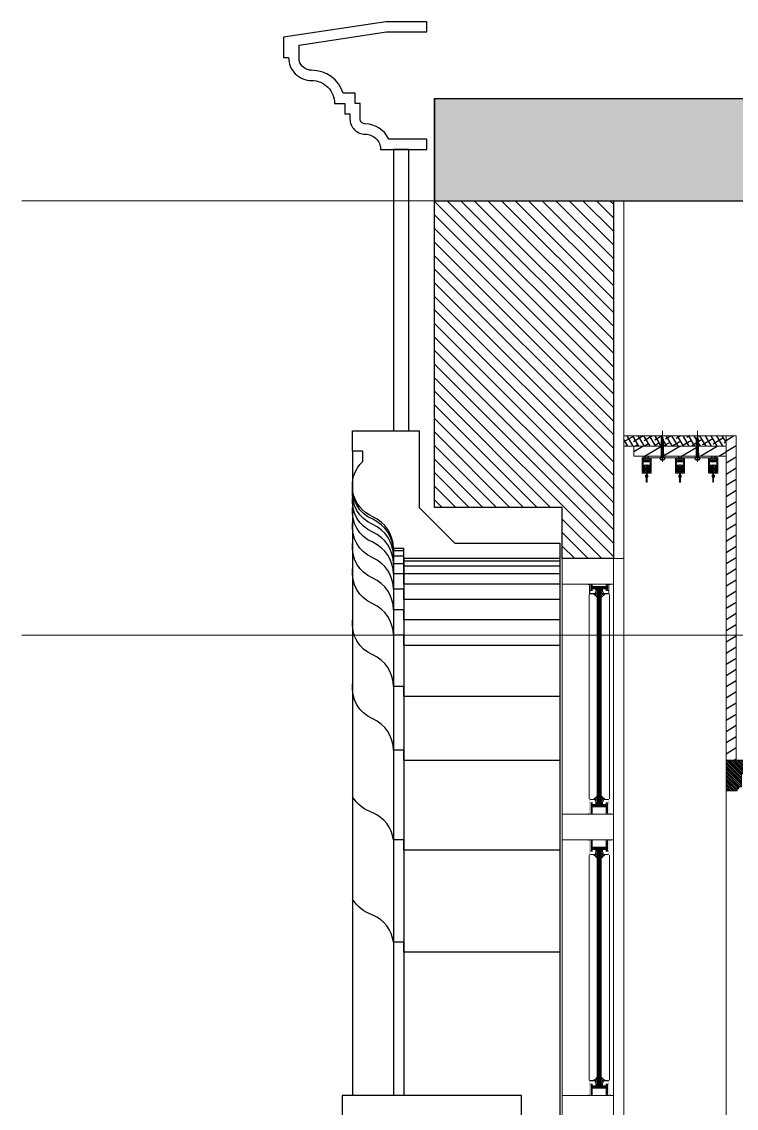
# Model space of a CAD drawing. Header units: millimetres. Extents: x -10942 to 92711, y -16583 to 30009.
# Drawn here: x 21159 to 22555, y 21237 to 23362 of the extents above; entities that cross this region are included whole.
import ezdxf

# ---------------------------------------------------------------- set-up
doc = ezdxf.new("R2010")
doc.units = ezdxf.units.MM
doc.header["$LTSCALE"] = 1000
doc.header["$MEASUREMENT"] = 0
doc.linetypes.add('DASHED', pattern=[0.75, 0.5, -0.25])
doc.linetypes.add('HIDDEN', pattern=[0.375, 0.25, -0.125])
for name, color, linetype in [('8', 8, 'Continuous'), ('A-Hidden', 8, 'HIDDEN'), ('Calliper Gypsum  Elevation', 31, 'Continuous'), ('Layer1', 1, 'Continuous'), ('Layer3', 3, 'Continuous'), ('Layer7', 8, 'Continuous'), ('WOOD 01', 34, 'Continuous')]:
    doc.layers.add(name, color=color, linetype=linetype)
for name, color, linetype, lineweight in [('A-FLOR-SLAB', 7, 'Continuous', 40), ('A-GLAZ', 134, 'Continuous', 18), ('A-RNDR-ALUM', 1, 'Continuous', 9), ('A-RNDR-PLST', 1, 'Continuous', 9), ('A-RNDR-PT36', 253, 'Continuous', 20), ('GRC', 41, 'Continuous', 0), ('WOOD HATCH', 32, 'Continuous', 5)]:
    doc.layers.add(name, color=color, linetype=linetype, lineweight=lineweight)

# ---------------------------------------------------------------- blocks, each defined once
blk = doc.blocks.new('GLAZ-5')
at = {"layer": 'A-GLAZ'}
for p, q in [((-26.3, 3388.5, 0), (-26.3, 2968.5, 0)), ((-24.9, 3388.5, 0), (-24.9, 2968.5, 0)), ((-23.6, 3388.5, 0), (-23.6, 2968.5, 0)), ((-22.3, 3388.5, 0), (-22.3, 2968.5, 0)), ((-20.9, 3388.5, 0), (-20.9, 2968.5, 0)), ((-19.6, 3388.5, 0), (-19.6, 2968.5, 0)), ((-18.3, 3388.5, 0), (-18.3, 2968.5, 0)), ((-26.3, 2421.5, 0), (-26.3, 2878.5, 0)), ((-24.9, 2421.5, 0), (-24.9, 2878.5, 0)), ((-23.6, 2421.5, 0), (-23.6, 2878.5, 0)), ((-22.3, 2421.5, 0), (-22.3, 2878.5, 0)), ((-20.9, 2421.5, 0), (-20.9, 2878.5, 0)), ((-19.6, 2421.5, 0), (-19.6, 2878.5, 0)), ((-18.3, 2421.5, 0), (-18.3, 2878.5, 0))]:
    blk.add_line(p, q, dxfattribs=at)
at = {"layer": 'A-RNDR-ALUM'}
for p, q in [((-50, 2950, 0), (-50, 3400, 0)), ((50, 2950, 0), (50, 3400, 0)), ((-38.2, 3397.4, 0), (-37.5, 3397.4, 0)), ((-38.2, 3389.4, 0), (-38.2, 3397.4, 0)), ((-38.2, 3397.4, 0), (-37.5, 3397.4, 0)), ((-38.2, 3389.4, 0), (-38.2, 3397.4, 0)), ((-38.2, 3389.4, 0), (-37.5, 3389.4, 0)), ((-38.2, 3389.4, 0), (-37.5, 3389.4, 0)), ((-37.5, 3389.4, 0), (-37.5, 3397.4, 0)), ((-37.5, 3389.4, 0), (-37.5, 3397.4, 0)), ((-37.5, 3395.7, 0), (-7.1, 3395.7, 0)), ((-37.5, 3395.7, 0), (-7.1, 3395.7, 0)), ((-37.5, 3394.5, 0), (-7.1, 3394.5, 0)), ((-37.5, 3394.5, 0), (-7.1, 3394.5, 0)), ((-37.5, 3393.4, 0), (-7.1, 3393.4, 0)), ((-37.5, 3393.4, 0), (-7.1, 3393.4, 0)), ((-37.5, 3392.2, 0), (-7.1, 3392.2, 0)), ((-37.5, 3392.2, 0), (-7.1, 3392.2, 0)), ((-37.5, 3391, 0), (-7.1, 3391, 0)), ((-37.5, 3391, 0), (-7.1, 3391, 0)), ((-36, 3397.4, 0), (-35.3, 3397.4, 0)), ((-36, 3397.4, 0), (-35.3, 3397.4, 0)), ((-36, 3389.4, 0), (-35.3, 3389.4, 0)), ((-36, 3389.4, 0), (-35.3, 3389.4, 0)), ((-6.4, 3397.4, 0), (-7.1, 3397.4, 0)), ((-7.1, 3389.4, 0), (-7.1, 3397.4, 0)), ((-6.4, 3397.4, 0), (-7.1, 3397.4, 0)), ((-7.1, 3389.4, 0), (-7.1, 3397.4, 0)), ((-6.4, 3389.4, 0), (-7.1, 3389.4, 0)), ((-6.4, 3389.4, 0), (-7.1, 3389.4, 0)), ((-6.4, 3389.4, 0), (-6.4, 3397.4, 0)), ((-6.4, 3389.4, 0), (-6.4, 3397.4, 0)), ((-38.2, 2970.6, 0), (-37.5, 2970.6, 0)), ((-38.2, 2970.6, 0), (-38.2, 2952.6, 0)), ((-38.2, 2970.6, 0), (-37.5, 2970.6, 0)), ((-38.2, 2970.6, 0), (-38.2, 2952.6, 0)), ((-37.5, 2970.6, 0), (-37.5, 2952.6, 0)), ((-37.5, 2970.6, 0), (-37.5, 2952.6, 0)), ((-37.5, 2968.9, 0), (-7.1, 2968.9, 0)), ((-37.5, 2968.9, 0), (-7.1, 2968.9, 0)), ((-37.5, 2967.8, 0), (-7.1, 2967.8, 0)), ((-37.5, 2967.8, 0), (-7.1, 2967.8, 0)), ((-37.5, 2966.6, 0), (-7.1, 2966.6, 0)), ((-37.5, 2966.6, 0), (-7.1, 2966.6, 0)), ((-37.5, 2965.4, 0), (-7.1, 2965.4, 0)), ((-37.5, 2965.4, 0), (-7.1, 2965.4, 0)), ((-37.5, 2964.3, 0), (-7.1, 2964.3, 0)), ((-37.5, 2964.3, 0), (-7.1, 2964.3, 0)), ((-36, 2970.6, 0), (-35.3, 2970.6, 0)), ((-36, 2970.6, 0), (-35.3, 2970.6, 0)), ((-6.4, 2970.6, 0), (-7.1, 2970.6, 0)), ((-7.1, 2970.6, 0), (-7.1, 2952.6, 0)), ((-6.4, 2970.6, 0), (-7.1, 2970.6, 0)), ((-7.1, 2970.6, 0), (-7.1, 2952.6, 0)), ((-6.4, 2970.6, 0), (-6.4, 2952.6, 0)), ((-6.4, 2970.6, 0), (-6.4, 2952.6, 0)), ((-38.2, 2952.6, 0), (-37.5, 2952.6, 0)), ((-38.2, 2952.6, 0), (-37.5, 2952.6, 0)), ((-36, 2952.6, 0), (-35.3, 2952.6, 0)), ((-36, 2952.6, 0), (-35.3, 2952.6, 0)), ((-6.4, 2952.6, 0), (-7.1, 2952.6, 0)), ((-6.4, 2952.6, 0), (-7.1, 2952.6, 0)), ((-50, 2900, 0), (-50, 2400, 0)), ((-38.2, 2897.6, 0), (-37.5, 2897.6, 0)), ((-38.2, 2879.4, 0), (-38.2, 2897.6, 0)), ((-38.2, 2897.6, 0), (-37.5, 2897.6, 0)), ((-38.2, 2879.4, 0), (-38.2, 2897.6, 0)), ((-37.5, 2879.4, 0), (-37.5, 2897.6, 0)), ((-37.5, 2879.4, 0), (-37.5, 2897.6, 0)), ((-36, 2897.6, 0), (-35.3, 2897.6, 0)), ((-36, 2897.6, 0), (-35.3, 2897.6, 0)), ((-6.4, 2897.6, 0), (-7.1, 2897.6, 0)), ((-7.1, 2879.4, 0), (-7.1, 2897.6, 0)), ((-6.4, 2897.6, 0), (-7.1, 2897.6, 0)), ((-7.1, 2879.4, 0), (-7.1, 2897.6, 0)), ((-6.4, 2879.4, 0), (-6.4, 2897.6, 0)), ((-6.4, 2879.4, 0), (-6.4, 2897.6, 0)), ((50, 2900, 0), (50, 2400, 0)), ((-38.2, 2879.4, 0), (-37.5, 2879.4, 0)), ((-38.2, 2879.4, 0), (-37.5, 2879.4, 0)), ((-37.5, 2885.7, 0), (-7.1, 2885.7, 0)), ((-37.5, 2885.7, 0), (-7.1, 2885.7, 0)), ((-37.5, 2884.6, 0), (-7.1, 2884.6, 0)), ((-37.5, 2884.6, 0), (-7.1, 2884.6, 0)), ((-37.5, 2883.4, 0), (-7.1, 2883.4, 0)), ((-37.5, 2883.4, 0), (-7.1, 2883.4, 0)), ((-37.5, 2882.2, 0), (-7.1, 2882.2, 0)), ((-37.5, 2882.2, 0), (-7.1, 2882.2, 0)), ((-37.5, 2881.1, 0), (-7.1, 2881.1, 0)), ((-37.5, 2881.1, 0), (-7.1, 2881.1, 0)), ((-36, 2879.4, 0), (-35.3, 2879.4, 0)), ((-36, 2879.4, 0), (-35.3, 2879.4, 0)), ((-6.4, 2879.4, 0), (-7.1, 2879.4, 0)), ((-6.4, 2879.4, 0), (-7.1, 2879.4, 0)), ((-38.2, 2420.6, 0), (-37.5, 2420.6, 0)), ((-38.2, 2420.6, 0), (-38.2, 2402.6, 0)), ((-38.2, 2420.6, 0), (-37.5, 2420.6, 0)), ((-38.2, 2420.6, 0), (-38.2, 2402.6, 0)), ((-38.2, 2402.6, 0), (-37.5, 2402.6, 0)), ((-38.2, 2402.6, 0), (-37.5, 2402.6, 0)), ((-37.5, 2420.6, 0), (-37.5, 2402.6, 0)), ((-37.5, 2420.6, 0), (-37.5, 2402.6, 0)), ((-37.5, 2418.9, 0), (-7.1, 2418.9, 0)), ((-37.5, 2418.9, 0), (-7.1, 2418.9, 0)), ((-37.5, 2417.8, 0), (-7.1, 2417.8, 0)), ((-37.5, 2417.8, 0), (-7.1, 2417.8, 0)), ((-37.5, 2416.6, 0), (-7.1, 2416.6, 0)), ((-37.5, 2416.6, 0), (-7.1, 2416.6, 0)), ((-37.5, 2415.4, 0), (-7.1, 2415.4, 0)), ((-37.5, 2415.4, 0), (-7.1, 2415.4, 0)), ((-37.5, 2414.3, 0), (-7.1, 2414.3, 0)), ((-37.5, 2414.3, 0), (-7.1, 2414.3, 0)), ((-36, 2420.6, 0), (-35.3, 2420.6, 0)), ((-36, 2420.6, 0), (-35.3, 2420.6, 0)), ((-36, 2402.6, 0), (-35.3, 2402.6, 0)), ((-36, 2402.6, 0), (-35.3, 2402.6, 0)), ((-6.4, 2420.6, 0), (-7.1, 2420.6, 0)), ((-7.1, 2420.6, 0), (-7.1, 2402.6, 0)), ((-6.4, 2420.6, 0), (-7.1, 2420.6, 0)), ((-7.1, 2420.6, 0), (-7.1, 2402.6, 0)), ((-6.4, 2402.6, 0), (-7.1, 2402.6, 0)), ((-6.4, 2402.6, 0), (-7.1, 2402.6, 0)), ((-6.4, 2420.6, 0), (-6.4, 2402.6, 0)), ((-6.4, 2420.6, 0), (-6.4, 2402.6, 0))]:
    blk.add_line(p, q, dxfattribs=at)
for points in [[(-50, 3400), (50, 3400), (50, 3450), (-50, 3450)], [(-50, 2950), (50, 2950), (50, 2900), (-50, 2900)], [(-50, 2350), (50, 2350), (50, 2400), (-50, 2400)]]:
    blk.add_lwpolyline(points, close=True, dxfattribs=at)
at = {"layer": 'A-RNDR-ALUM', "const_width": 0.928, "elevation": 0}
for points in [[(-43.7, 3398.6, -0.414214), (-44.2, 3399.1)], [(-43.7, 3398.6, -0.414214), (-44.2, 3399.1)], [(-0.7, 3398.6, 0.414214), (-0.2, 3399.1)], [(-0.7, 3398.6, 0.414214), (-0.2, 3399.1)], [(-43.7, 2951.4, 0.414214), (-44.2, 2950.9)], [(-43.7, 2951.4, 0.414214), (-44.2, 2950.9)], [(-0.7, 2951.4, -0.414214), (-0.2, 2950.9)], [(-0.7, 2951.4, -0.414214), (-0.2, 2950.9)], [(-43.7, 2898.9, -0.414214), (-44.2, 2899.3)], [(-43.7, 2898.9, -0.414214), (-44.2, 2899.3)], [(-0.7, 2898.8, 0.414214), (-0.2, 2899.3)], [(-0.7, 2898.8, 0.414214), (-0.2, 2899.3)], [(-43.7, 2401.4, 0.414214), (-44.2, 2400.9)], [(-43.7, 2401.4, 0.414214), (-44.2, 2400.9)], [(-0.7, 2401.4, -0.414214), (-0.2, 2401)], [(-0.7, 2401.4, -0.414214), (-0.2, 2401)]]:
    blk.add_lwpolyline(points, format="xyb", dxfattribs=at)
at = {"layer": 'A-RNDR-ALUM', "elevation": 0}
for points in [[(-14, 3382.4), (-15.6, 3382.4), (-15.6, 3379.5, -0.015553), (-14.8, 3380), (-11.6, 3380, 0.104304), (-18.3, 3373.9), (-18.3, 3376.5, -0.016036), (-17.6, 3377.2), (-17.6, 3378.5), (-18.3, 3379.1), (-18.3, 3382), (-17.6, 3381.3), (-17.6, 3383.7), (-18.3, 3384.3), (-18.3, 3387.2), (-17.6, 3386.5), (-17.6, 3387.8, 0.414214), (-18.3, 3388.5), (-26.3, 3388.5, 0.414214), (-26.9, 3387.8), (-26.9, 3386.5), (-26.3, 3387.2), (-26.3, 3384.3), (-26.9, 3383.7), (-26.9, 3381.3), (-26.3, 3382), (-26.3, 3379.1), (-26.9, 3378.5), (-26.9, 3377.2, -0.016036), (-26.3, 3376.5), (-26.3, 3373.9, 0.104304), (-33, 3380), (-29.8, 3380, -0.015553), (-28.9, 3379.5), (-28.9, 3382.4), (-30.6, 3382.4, 0.021646), (-28.9, 3385.9), (-28.9, 3387.8, -0.414214), (-26.3, 3390.5), (-18.3, 3390.5, -0.414214), (-15.6, 3387.8), (-15.6, 3385.9, 0.021646)], [(-14, 2977.6), (-15.6, 2977.6), (-15.6, 2980.5, 0.015553), (-14.8, 2980), (-11.6, 2980, -0.104304), (-18.3, 2986.1), (-18.3, 2983.5, 0.016036), (-17.6, 2982.8), (-17.6, 2981.5), (-18.3, 2980.9), (-18.3, 2978), (-17.6, 2978.7), (-17.6, 2976.3), (-18.3, 2975.7), (-18.3, 2972.8), (-17.6, 2973.5), (-17.6, 2972.2, -0.414214), (-18.3, 2971.5), (-26.3, 2971.5, -0.414214), (-26.9, 2972.2), (-26.9, 2973.5), (-26.3, 2972.8), (-26.3, 2975.7), (-26.9, 2976.3), (-26.9, 2978.7), (-26.3, 2978), (-26.3, 2980.9), (-26.9, 2981.5), (-26.9, 2982.8, 0.016036), (-26.3, 2983.5), (-26.3, 2986.1, -0.104304), (-33, 2980), (-29.8, 2980, 0.015553), (-28.9, 2980.5), (-28.9, 2977.6), (-30.6, 2977.6, -0.021646), (-28.9, 2974.1), (-28.9, 2972.2, 0.414214), (-26.3, 2969.5), (-18.3, 2969.5, 0.414214), (-15.6, 2972.2), (-15.6, 2974.1, -0.021646)], [(-14, 2872.4), (-15.6, 2872.4), (-15.6, 2869.5, -0.015553), (-14.8, 2870), (-11.6, 2870, 0.104304), (-18.3, 2863.9), (-18.3, 2866.5, -0.016036), (-17.6, 2867.2), (-17.6, 2868.5), (-18.3, 2869.1), (-18.3, 2872), (-17.6, 2871.3), (-17.6, 2873.7), (-18.3, 2874.3), (-18.3, 2877.2), (-17.6, 2876.5), (-17.6, 2877.8, 0.414214), (-18.3, 2878.5), (-26.3, 2878.5, 0.414214), (-26.9, 2877.8), (-26.9, 2876.5), (-26.3, 2877.2), (-26.3, 2874.3), (-26.9, 2873.7), (-26.9, 2871.3), (-26.3, 2872), (-26.3, 2869.1), (-26.9, 2868.5), (-26.9, 2867.2, -0.016036), (-26.3, 2866.5), (-26.3, 2863.9, 0.104304), (-33, 2870), (-29.8, 2870, -0.015553), (-28.9, 2869.5), (-28.9, 2872.4), (-30.6, 2872.4, 0.021646), (-28.9, 2875.9), (-28.9, 2877.8, -0.414214), (-26.3, 2880.5), (-18.3, 2880.5, -0.414214), (-15.6, 2877.8), (-15.6, 2875.9, 0.021646)], [(-14, 2427.6), (-15.6, 2427.6), (-15.6, 2430.5, 0.015553), (-14.8, 2430), (-11.6, 2430, -0.104304), (-18.3, 2436.1), (-18.3, 2433.5, 0.016036), (-17.6, 2432.8), (-17.6, 2431.5), (-18.3, 2430.9), (-18.3, 2428), (-17.6, 2428.7), (-17.6, 2426.3), (-18.3, 2425.7), (-18.3, 2422.8), (-17.6, 2423.5), (-17.6, 2422.2, -0.414214), (-18.3, 2421.5), (-26.3, 2421.5, -0.414214), (-26.9, 2422.2), (-26.9, 2423.5), (-26.3, 2422.8), (-26.3, 2425.7), (-26.9, 2426.3), (-26.9, 2428.7), (-26.3, 2428), (-26.3, 2430.9), (-26.9, 2431.5), (-26.9, 2432.8, 0.016036), (-26.3, 2433.5), (-26.3, 2436.1, -0.104304), (-33, 2430), (-29.8, 2430, 0.015553), (-28.9, 2430.5), (-28.9, 2427.6), (-30.6, 2427.6, -0.021646), (-28.9, 2424.1), (-28.9, 2422.2, 0.414214), (-26.3, 2419.5), (-18.3, 2419.5, 0.414214), (-15.6, 2422.2), (-15.6, 2424.1, -0.021646)]]:
    blk.add_lwpolyline(points, format="xyb", close=True, dxfattribs=at)
at = {"layer": 'A-RNDR-ALUM'}
for points in [[(-44.6, 3400, 0), (-44.6, 3399.1, 0), (-42.2, 3400, 0), (-43.7, 3399.1, 0)], [(-44.6, 3400, 0), (-44.6, 3399.1, 0), (-42.2, 3400, 0), (-43.7, 3399.1, 0)], [(-42.2, 3400, 0), (-43.7, 3399.1, 0), (-42.2, 3398.2, 0), (-43.7, 3398.2, 0)], [(-42.2, 3400, 0), (-43.7, 3399.1, 0), (-42.2, 3398.2, 0), (-43.7, 3398.2, 0)], [(-36.9, 3398.2, 0), (-35, 3400, 0), (-39.8, 3398.2, 0), (-39.8, 3400, 0)], [(-36.9, 3398.2, 0), (-35, 3400, 0), (-39.8, 3398.2, 0), (-39.8, 3400, 0)], [(-36.9, 3396, 0), (-35, 3396, 0), (-36.9, 3398.2, 0), (-35, 3400, 0)], [(-36.9, 3396, 0), (-35, 3396, 0), (-36.9, 3398.2, 0), (-35, 3400, 0)], [(-7.5, 3398.2, 0), (-9.4, 3400, 0), (-4.6, 3398.2, 0), (-4.6, 3400, 0)], [(-7.5, 3396, 0), (-9.4, 3396, 0), (-7.5, 3398.2, 0), (-9.4, 3400, 0)], [(-7.5, 3396, 0), (-9.4, 3396, 0), (-7.5, 3398.2, 0), (-9.4, 3400, 0)], [(-7.5, 3398.2, 0), (-9.4, 3400, 0), (-4.6, 3398.2, 0), (-4.6, 3400, 0)], [(-2.2, 3400, 0), (-0.7, 3399.1, 0), (-2.2, 3398.2, 0), (-0.7, 3398.2, 0)], [(0.2, 3400, 0), (0.2, 3399.1, 0), (-2.2, 3400, 0), (-0.7, 3399.1, 0)], [(-2.2, 3400, 0), (-0.7, 3399.1, 0), (-2.2, 3398.2, 0), (-0.7, 3398.2, 0)], [(0.2, 3400, 0), (0.2, 3399.1, 0), (-2.2, 3400, 0), (-0.7, 3399.1, 0)], [(-40.6, 3382.4, 0), (-40.6, 3381.2, 0), (-29.9, 3382.4, 0), (-29.9, 3381.2, 0)], [(-40.6, 3382.4, 0), (-40.6, 3381.2, 0), (-29.9, 3382.4, 0), (-29.9, 3381.2, 0)], [(-40.6, 3381.2, 0), (-40.6, 3380, 0), (-29.9, 3381.2, 0), (-29.9, 3380, 0)], [(-40.6, 3381.2, 0), (-40.6, 3380, 0), (-29.9, 3381.2, 0), (-29.9, 3380, 0)], [(-39.8, 3386.7, 0), (-39.8, 3388.5, 0), (-35, 3386.7, 0), (-36.9, 3388.5, 0)], [(-39.8, 3386.7, 0), (-39.8, 3388.5, 0), (-35, 3386.7, 0), (-36.9, 3388.5, 0)], [(-36.9, 3390.7, 0), (-35, 3390.7, 0), (-36.9, 3388.5, 0), (-35, 3386.7, 0)], [(-36.9, 3390.7, 0), (-35, 3390.7, 0), (-36.9, 3388.5, 0), (-35, 3386.7, 0)], [(-4.3, 3382.4, 0), (-4.3, 3381.2, 0), (-15.1, 3382.4, 0), (-15.1, 3381.2, 0)], [(-4.3, 3382.4, 0), (-4.3, 3381.2, 0), (-15.1, 3382.4, 0), (-15.1, 3381.2, 0)], [(-4.3, 3381.2, 0), (-4.3, 3380, 0), (-15.1, 3381.2, 0), (-15.1, 3380, 0)], [(-4.3, 3381.2, 0), (-4.3, 3380, 0), (-15.1, 3381.2, 0), (-15.1, 3380, 0)], [(-7.5, 3390.7, 0), (-9.4, 3390.7, 0), (-7.5, 3388.5, 0), (-9.4, 3386.7, 0)], [(-7.5, 3390.7, 0), (-9.4, 3390.7, 0), (-7.5, 3388.5, 0), (-9.4, 3386.7, 0)], [(-4.6, 3386.7, 0), (-4.6, 3388.5, 0), (-9.4, 3386.7, 0), (-7.5, 3388.5, 0)], [(-4.6, 3386.7, 0), (-4.6, 3388.5, 0), (-9.4, 3386.7, 0), (-7.5, 3388.5, 0)], [(-40.6, 2978.8, 0), (-40.6, 2980, 0), (-29.9, 2978.8, 0), (-29.9, 2980, 0)], [(-40.6, 2978.8, 0), (-40.6, 2980, 0), (-29.9, 2978.8, 0), (-29.9, 2980, 0)], [(-40.6, 2977.6, 0), (-40.6, 2978.8, 0), (-29.9, 2977.6, 0), (-29.9, 2978.8, 0)], [(-40.6, 2977.6, 0), (-40.6, 2978.8, 0), (-29.9, 2977.6, 0), (-29.9, 2978.8, 0)], [(-4.3, 2978.8, 0), (-4.3, 2980, 0), (-15.1, 2978.8, 0), (-15.1, 2980, 0)], [(-4.3, 2978.8, 0), (-4.3, 2980, 0), (-15.1, 2978.8, 0), (-15.1, 2980, 0)], [(-4.3, 2977.6, 0), (-4.3, 2978.8, 0), (-15.1, 2977.6, 0), (-15.1, 2978.8, 0)], [(-4.3, 2977.6, 0), (-4.3, 2978.8, 0), (-15.1, 2977.6, 0), (-15.1, 2978.8, 0)], [(-39.8, 2973.3, 0), (-39.8, 2971.4, 0), (-35, 2973.3, 0), (-36.9, 2971.4, 0)], [(-39.8, 2973.3, 0), (-39.8, 2971.4, 0), (-35, 2973.3, 0), (-36.9, 2971.4, 0)], [(-36.9, 2969.3, 0), (-35, 2969.3, 0), (-36.9, 2971.4, 0), (-35, 2973.3, 0)], [(-36.9, 2969.3, 0), (-35, 2969.3, 0), (-36.9, 2971.4, 0), (-35, 2973.3, 0)], [(-36.9, 2964, 0), (-35, 2964, 0), (-36.9, 2951.8, 0), (-35, 2950, 0)], [(-36.9, 2964, 0), (-35, 2964, 0), (-36.9, 2951.8, 0), (-35, 2950, 0)], [(-4.6, 2973.3, 0), (-4.6, 2971.4, 0), (-9.4, 2973.3, 0), (-7.5, 2971.4, 0)], [(-7.5, 2969.3, 0), (-9.4, 2969.3, 0), (-7.5, 2971.4, 0), (-9.4, 2973.3, 0)], [(-4.6, 2973.3, 0), (-4.6, 2971.4, 0), (-9.4, 2973.3, 0), (-7.5, 2971.4, 0)], [(-7.5, 2969.3, 0), (-9.4, 2969.3, 0), (-7.5, 2971.4, 0), (-9.4, 2973.3, 0)], [(-7.5, 2964, 0), (-9.4, 2964, 0), (-7.5, 2951.8, 0), (-9.4, 2950, 0)], [(-7.5, 2964, 0), (-9.4, 2964, 0), (-7.5, 2951.8, 0), (-9.4, 2950, 0)], [(-44.6, 2950, 0), (-44.6, 2950.9, 0), (-42.2, 2950, 0), (-43.7, 2950.9, 0)], [(-44.6, 2950, 0), (-44.6, 2950.9, 0), (-42.2, 2950, 0), (-43.7, 2950.9, 0)], [(-42.2, 2950, 0), (-43.7, 2950.9, 0), (-42.2, 2951.8, 0), (-43.7, 2951.8, 0)], [(-42.2, 2950, 0), (-43.7, 2950.9, 0), (-42.2, 2951.8, 0), (-43.7, 2951.8, 0)], [(-36.9, 2951.8, 0), (-35, 2950, 0), (-39.8, 2951.8, 0), (-39.8, 2950, 0)], [(-36.9, 2951.8, 0), (-35, 2950, 0), (-39.8, 2951.8, 0), (-39.8, 2950, 0)], [(-7.5, 2951.8, 0), (-9.4, 2950, 0), (-4.6, 2951.8, 0), (-4.6, 2950, 0)], [(-7.5, 2951.8, 0), (-9.4, 2950, 0), (-4.6, 2951.8, 0), (-4.6, 2950, 0)], [(-2.2, 2950, 0), (-0.7, 2950.9, 0), (-2.2, 2951.8, 0), (-0.7, 2951.8, 0)], [(-2.2, 2950, 0), (-0.7, 2950.9, 0), (-2.2, 2951.8, 0), (-0.7, 2951.8, 0)], [(0.2, 2950, 0), (0.2, 2950.9, 0), (-2.2, 2950, 0), (-0.7, 2950.9, 0)], [(0.2, 2950, 0), (0.2, 2950.9, 0), (-2.2, 2950, 0), (-0.7, 2950.9, 0)], [(-44.6, 2900.3, 0), (-44.6, 2899.3, 0), (-42.2, 2900.3, 0), (-43.7, 2899.3, 0)], [(-44.6, 2900.3, 0), (-44.6, 2899.3, 0), (-42.2, 2900.3, 0), (-43.7, 2899.3, 0)], [(-42.2, 2900.3, 0), (-43.7, 2899.3, 0), (-42.2, 2898.4, 0), (-43.7, 2898.4, 0)], [(-42.2, 2900.3, 0), (-43.7, 2899.3, 0), (-42.2, 2898.4, 0), (-43.7, 2898.4, 0)], [(-36.9, 2898.4, 0), (-35, 2900.3, 0), (-39.8, 2898.4, 0), (-39.8, 2900.3, 0)], [(-36.9, 2898.4, 0), (-35, 2900.3, 0), (-39.8, 2898.4, 0), (-39.8, 2900.3, 0)], [(-36.9, 2886, 0), (-35, 2886, 0), (-36.9, 2898.4, 0), (-35, 2900.3, 0)], [(-36.9, 2886, 0), (-35, 2886, 0), (-36.9, 2898.4, 0), (-35, 2900.3, 0)], [(-7.5, 2898.4, 0), (-9.4, 2900.3, 0), (-4.6, 2898.4, 0), (-4.6, 2900.3, 0)], [(-7.5, 2886, 0), (-9.4, 2886, 0), (-7.5, 2898.4, 0), (-9.4, 2900.3, 0)], [(-7.5, 2886, 0), (-9.4, 2886, 0), (-7.5, 2898.4, 0), (-9.4, 2900.3, 0)], [(-7.5, 2898.4, 0), (-9.4, 2900.3, 0), (-4.6, 2898.4, 0), (-4.6, 2900.3, 0)], [(-2.2, 2900.3, 0), (-0.7, 2899.3, 0), (-2.2, 2898.4, 0), (-0.7, 2898.4, 0)], [(0.2, 2900.3, 0), (0.2, 2899.3, 0), (-2.2, 2900.3, 0), (-0.7, 2899.3, 0)], [(-2.2, 2900.3, 0), (-0.7, 2899.3, 0), (-2.2, 2898.4, 0), (-0.7, 2898.4, 0)], [(0.2, 2900.3, 0), (0.2, 2899.3, 0), (-2.2, 2900.3, 0), (-0.7, 2899.3, 0)], [(-40.6, 2872.4, 0), (-40.6, 2871.2, 0), (-29.9, 2872.4, 0), (-29.9, 2871.2, 0)], [(-40.6, 2872.4, 0), (-40.6, 2871.2, 0), (-29.9, 2872.4, 0), (-29.9, 2871.2, 0)], [(-40.6, 2871.2, 0), (-40.6, 2870, 0), (-29.9, 2871.2, 0), (-29.9, 2870, 0)], [(-40.6, 2871.2, 0), (-40.6, 2870, 0), (-29.9, 2871.2, 0), (-29.9, 2870, 0)], [(-39.8, 2876.7, 0), (-39.8, 2878.6, 0), (-35, 2876.7, 0), (-36.9, 2878.6, 0)], [(-39.8, 2876.7, 0), (-39.8, 2878.6, 0), (-35, 2876.7, 0), (-36.9, 2878.6, 0)], [(-36.9, 2880.7, 0), (-35, 2880.7, 0), (-36.9, 2878.6, 0), (-35, 2876.7, 0)], [(-36.9, 2880.7, 0), (-35, 2880.7, 0), (-36.9, 2878.6, 0), (-35, 2876.7, 0)], [(-4.3, 2872.4, 0), (-4.3, 2871.2, 0), (-15.1, 2872.4, 0), (-15.1, 2871.2, 0)], [(-4.3, 2872.4, 0), (-4.3, 2871.2, 0), (-15.1, 2872.4, 0), (-15.1, 2871.2, 0)], [(-4.3, 2871.2, 0), (-4.3, 2870, 0), (-15.1, 2871.2, 0), (-15.1, 2870, 0)], [(-4.3, 2871.2, 0), (-4.3, 2870, 0), (-15.1, 2871.2, 0), (-15.1, 2870, 0)], [(-7.5, 2880.7, 0), (-9.4, 2880.7, 0), (-7.5, 2878.6, 0), (-9.4, 2876.7, 0)], [(-7.5, 2880.7, 0), (-9.4, 2880.7, 0), (-7.5, 2878.6, 0), (-9.4, 2876.7, 0)], [(-4.6, 2876.7, 0), (-4.6, 2878.6, 0), (-9.4, 2876.7, 0), (-7.5, 2878.6, 0)], [(-4.6, 2876.7, 0), (-4.6, 2878.6, 0), (-9.4, 2876.7, 0), (-7.5, 2878.6, 0)], [(-40.6, 2428.8, 0), (-40.6, 2430, 0), (-29.9, 2428.8, 0), (-29.9, 2430, 0)], [(-40.6, 2428.8, 0), (-40.6, 2430, 0), (-29.9, 2428.8, 0), (-29.9, 2430, 0)], [(-40.6, 2427.6, 0), (-40.6, 2428.8, 0), (-29.9, 2427.6, 0), (-29.9, 2428.8, 0)], [(-40.6, 2427.6, 0), (-40.6, 2428.8, 0), (-29.9, 2427.6, 0), (-29.9, 2428.8, 0)], [(-39.8, 2423.3, 0), (-39.8, 2421.4, 0), (-35, 2423.3, 0), (-36.9, 2421.4, 0)], [(-39.8, 2423.3, 0), (-39.8, 2421.4, 0), (-35, 2423.3, 0), (-36.9, 2421.4, 0)], [(-36.9, 2419.3, 0), (-35, 2419.3, 0), (-36.9, 2421.4, 0), (-35, 2423.3, 0)], [(-36.9, 2419.3, 0), (-35, 2419.3, 0), (-36.9, 2421.4, 0), (-35, 2423.3, 0)], [(-4.3, 2428.8, 0), (-4.3, 2430, 0), (-15.1, 2428.8, 0), (-15.1, 2430, 0)], [(-4.3, 2428.8, 0), (-4.3, 2430, 0), (-15.1, 2428.8, 0), (-15.1, 2430, 0)], [(-4.3, 2427.6, 0), (-4.3, 2428.8, 0), (-15.1, 2427.6, 0), (-15.1, 2428.8, 0)], [(-4.3, 2427.6, 0), (-4.3, 2428.8, 0), (-15.1, 2427.6, 0), (-15.1, 2428.8, 0)], [(-4.6, 2423.3, 0), (-4.6, 2421.4, 0), (-9.4, 2423.3, 0), (-7.5, 2421.4, 0)], [(-7.5, 2419.3, 0), (-9.4, 2419.3, 0), (-7.5, 2421.4, 0), (-9.4, 2423.3, 0)], [(-4.6, 2423.3, 0), (-4.6, 2421.4, 0), (-9.4, 2423.3, 0), (-7.5, 2421.4, 0)], [(-7.5, 2419.3, 0), (-9.4, 2419.3, 0), (-7.5, 2421.4, 0), (-9.4, 2423.3, 0)], [(-42.2, 2400, 0), (-43.7, 2400.9, 0), (-42.2, 2401.9, 0), (-43.7, 2401.9, 0)], [(-42.2, 2400, 0), (-43.7, 2400.9, 0), (-42.2, 2401.9, 0), (-43.7, 2401.9, 0)], [(-36.9, 2401.9, 0), (-35, 2400, 0), (-39.8, 2401.9, 0), (-39.8, 2400, 0)], [(-36.9, 2401.9, 0), (-35, 2400, 0), (-39.8, 2401.9, 0), (-39.8, 2400, 0)], [(-36.9, 2414, 0), (-35, 2414, 0), (-36.9, 2401.9, 0), (-35, 2400, 0)], [(-36.9, 2414, 0), (-35, 2414, 0), (-36.9, 2401.9, 0), (-35, 2400, 0)], [(-7.5, 2414, 0), (-9.4, 2414, 0), (-7.5, 2401.9, 0), (-9.4, 2400, 0)], [(-7.5, 2414, 0), (-9.4, 2414, 0), (-7.5, 2401.9, 0), (-9.4, 2400, 0)], [(-7.5, 2401.9, 0), (-9.4, 2400, 0), (-4.6, 2401.9, 0), (-4.6, 2400, 0)], [(-7.5, 2401.9, 0), (-9.4, 2400, 0), (-4.6, 2401.9, 0), (-4.6, 2400, 0)], [(-2.2, 2400, 0), (-0.7, 2400.9, 0), (-2.2, 2401.9, 0), (-0.7, 2401.9, 0)], [(-2.2, 2400, 0), (-0.7, 2400.9, 0), (-2.2, 2401.9, 0), (-0.7, 2401.9, 0)], [(-44.6, 2400, 0), (-44.6, 2400.9, 0), (-42.2, 2400, 0), (-43.7, 2400.9, 0)], [(-44.6, 2400, 0), (-44.6, 2400.9, 0), (-42.2, 2400, 0), (-43.7, 2400.9, 0)], [(0.2, 2400, 0), (0.2, 2400.9, 0), (-2.2, 2400, 0), (-0.7, 2400.9, 0)], [(0.2, 2400, 0), (0.2, 2400.9, 0), (-2.2, 2400, 0), (-0.7, 2400.9, 0)]]:
    blk.add_solid(points, dxfattribs=at)
for points in [[(-42.2, 3380, 0), (-39.8, 3382.4, 0), (-42.2, 3400, 0), (-39.8, 3400, 0)], [(-42.2, 3380, 0), (-39.8, 3382.4, 0), (-42.2, 3400, 0), (-39.8, 3400, 0)], [(-4.6, 3382.4, 0), (-2.2, 3380, 0), (-4.6, 3400, 0), (-2.2, 3400, 0)], [(-4.6, 3382.4, 0), (-2.2, 3380, 0), (-4.6, 3400, 0), (-2.2, 3400, 0)], [(-42.2, 3380, 0), (-39.8, 3382.4, 0), (-40.1, 3380, 0), (-40.1, 3382.4, 0)], [(-42.2, 3380, 0), (-39.8, 3382.4, 0), (-40.1, 3380, 0), (-40.1, 3382.4, 0)], [(-2.2, 3380, 0), (-4.6, 3382.4, 0), (-4.3, 3380, 0), (-4.3, 3382.4, 0)], [(-2.2, 3380, 0), (-4.6, 3382.4, 0), (-4.3, 3380, 0), (-4.3, 3382.4, 0)], [(-42.2, 2980, 0), (-39.8, 2977.6, 0), (-42.2, 2950, 0), (-39.8, 2950, 0)], [(-42.2, 2980, 0), (-39.8, 2977.6, 0), (-40.1, 2980, 0), (-40.1, 2977.6, 0)], [(-42.2, 2980, 0), (-39.8, 2977.6, 0), (-42.2, 2950, 0), (-39.8, 2950, 0)], [(-42.2, 2980, 0), (-39.8, 2977.6, 0), (-40.1, 2980, 0), (-40.1, 2977.6, 0)], [(-4.6, 2977.6, 0), (-2.2, 2980, 0), (-4.6, 2950, 0), (-2.2, 2950, 0)], [(-2.2, 2980, 0), (-4.6, 2977.6, 0), (-4.3, 2980, 0), (-4.3, 2977.6, 0)], [(-4.6, 2977.6, 0), (-2.2, 2980, 0), (-4.6, 2950, 0), (-2.2, 2950, 0)], [(-2.2, 2980, 0), (-4.6, 2977.6, 0), (-4.3, 2980, 0), (-4.3, 2977.6, 0)], [(-42.2, 2870, 0), (-39.8, 2872.4, 0), (-42.2, 2900.3, 0), (-39.8, 2900.3, 0)], [(-42.2, 2870, 0), (-39.8, 2872.4, 0), (-42.2, 2900.3, 0), (-39.8, 2900.3, 0)], [(-4.6, 2872.4, 0), (-2.2, 2870, 0), (-4.6, 2900.3, 0), (-2.2, 2900.3, 0)], [(-4.6, 2872.4, 0), (-2.2, 2870, 0), (-4.6, 2900.3, 0), (-2.2, 2900.3, 0)], [(-42.2, 2870, 0), (-39.8, 2872.4, 0), (-40.1, 2870, 0), (-40.1, 2872.4, 0)], [(-42.2, 2870, 0), (-39.8, 2872.4, 0), (-40.1, 2870, 0), (-40.1, 2872.4, 0)], [(-2.2, 2870, 0), (-4.6, 2872.4, 0), (-4.3, 2870, 0), (-4.3, 2872.4, 0)], [(-2.2, 2870, 0), (-4.6, 2872.4, 0), (-4.3, 2870, 0), (-4.3, 2872.4, 0)], [(-42.2, 2430, 0), (-39.8, 2427.6, 0), (-42.2, 2400, 0), (-39.8, 2400, 0)], [(-42.2, 2430, 0), (-39.8, 2427.6, 0), (-40.1, 2430, 0), (-40.1, 2427.6, 0)], [(-42.2, 2430, 0), (-39.8, 2427.6, 0), (-42.2, 2400, 0), (-39.8, 2400, 0)], [(-42.2, 2430, 0), (-39.8, 2427.6, 0), (-40.1, 2430, 0), (-40.1, 2427.6, 0)], [(-4.6, 2427.6, 0), (-2.2, 2430, 0), (-4.6, 2400, 0), (-2.2, 2400, 0)], [(-2.2, 2430, 0), (-4.6, 2427.6, 0), (-4.3, 2430, 0), (-4.3, 2427.6, 0)], [(-4.6, 2427.6, 0), (-2.2, 2430, 0), (-4.6, 2400, 0), (-2.2, 2400, 0)], [(-2.2, 2430, 0), (-4.6, 2427.6, 0), (-4.3, 2430, 0), (-4.3, 2427.6, 0)]]:
    blk.add_trace(points, dxfattribs=at)
at = {"layer": 'A-RNDR-PT36'}
for p, q in [((-42.2, 3380, 0), (-42.2, 2980, 0)), ((-2.2, 2980, 0), (-2.2, 3380, 0)), ((-42.2, 2430, 0), (-42.2, 2870, 0)), ((-2.2, 2870, 0), (-2.2, 2430, 0))]:
    blk.add_line(p, q, dxfattribs=at)
blk = doc.blocks.new('curtain box 21')
at = {"lineweight": 0}
for p, q in [((3862.1, 3149.7), (3856.5, 3152.3)), ((3924.7, 3149.7), (3930.3, 3152.3)), ((3830.7, 3103.8), (3826, 3103.8)), ((3830.7, 3102.6), (3826, 3102.6)), ((3895.7, 3103.8), (3891, 3103.8)), ((3895.7, 3102.6), (3891, 3102.6)), ((3960.7, 3103.8), (3956, 3103.8)), ((3960.7, 3102.6), (3956, 3102.6)), ((3830.7, 3101.5), (3826, 3101.5)), ((3895.7, 3101.5), (3891, 3101.5)), ((3960.7, 3101.5), (3956, 3101.5))]:
    blk.add_line(p, q, dxfattribs=at)
at = {"color": 1, "lineweight": 0}
for p, q in [((3823.5, 3122.3), (3823.5, 3110.7)), ((3824.5, 3122.3), (3824.5, 3110.7)), ((3832.3, 3122.3), (3832.3, 3110.7)), ((3833.2, 3122.3), (3833.2, 3110.7)), ((3888.5, 3122.3), (3888.5, 3110.7)), ((3889.5, 3122.3), (3889.5, 3110.7)), ((3897.3, 3122.3), (3897.3, 3110.7)), ((3898.2, 3122.3), (3898.2, 3110.7)), ((3953.5, 3122.3), (3953.5, 3110.7)), ((3954.5, 3122.3), (3954.5, 3110.7)), ((3962.3, 3122.3), (3962.3, 3110.7)), ((3963.2, 3122.3), (3963.2, 3110.7))]:
    blk.add_line(p, q, dxfattribs=at)
at = {"color": 4, "lineweight": 0}
for points in [[(3859.2, 3130.5), (3859.2, 3191.5)], [(3927.6, 3130.5), (3927.6, 3191.5)]]:
    blk.add_lwpolyline(points, dxfattribs=at)
at = {"color": 1, "lineweight": 0}
for points in [[(3835.4, 3131), (3821.4, 3131), (3821.4, 3110.7), (3826.4, 3110.7, -1), (3826.4, 3108.7), (3820.4, 3108.7, -0.414214), (3819.4, 3109.7), (3819.4, 3138.7), (3823.4, 3138.7), (3823.4, 3136.7), (3821.4, 3136.7), (3821.4, 3133), (3835.4, 3133), (3835.4, 3136.7), (3833.4, 3136.7), (3833.4, 3138.7), (3837.4, 3138.7), (3837.4, 3109.7, -0.414214), (3836.4, 3108.7), (3830.4, 3108.7, -1), (3830.4, 3110.7), (3835.4, 3110.7)], [(3900.4, 3131), (3886.4, 3131), (3886.4, 3110.7), (3891.4, 3110.7, -1), (3891.4, 3108.7), (3885.4, 3108.7, -0.414214), (3884.4, 3109.7), (3884.4, 3138.7), (3888.4, 3138.7), (3888.4, 3136.7), (3886.4, 3136.7), (3886.4, 3133), (3900.4, 3133), (3900.4, 3136.7), (3898.4, 3136.7), (3898.4, 3138.7), (3902.4, 3138.7), (3902.4, 3109.7, -0.414214), (3901.4, 3108.7), (3895.4, 3108.7, -1), (3895.4, 3110.7), (3900.4, 3110.7)], [(3965.4, 3131), (3951.4, 3131), (3951.4, 3110.7), (3956.4, 3110.7, -1), (3956.4, 3108.7), (3950.4, 3108.7, -0.414214), (3949.4, 3109.7), (3949.4, 3138.7), (3953.4, 3138.7), (3953.4, 3136.7), (3951.4, 3136.7), (3951.4, 3133), (3965.4, 3133), (3965.4, 3136.7), (3963.4, 3136.7), (3963.4, 3138.7), (3967.4, 3138.7), (3967.4, 3109.7, -0.414214), (3966.4, 3108.7), (3960.4, 3108.7, -1), (3960.4, 3110.7), (3965.4, 3110.7)], [(3824.5, 3122.3), (3823.5, 3122.3, 0.414214), (3822.5, 3121.3), (3822.5, 3111.7, 0.414214), (3823.5, 3110.7), (3824.5, 3110.7, 0.414214), (3825.5, 3111.7), (3825.5, 3121.3, 0.414214)], [(3832.3, 3122.3), (3833.2, 3122.3, -0.414214), (3834.2, 3121.3), (3834.2, 3111.7, -0.414214), (3833.2, 3110.7), (3832.3, 3110.7, -0.414214), (3831.3, 3111.7), (3831.3, 3121.3, -0.414214)], [(3889.5, 3122.3), (3888.5, 3122.3, 0.414214), (3887.5, 3121.3), (3887.5, 3111.7, 0.414214), (3888.5, 3110.7), (3889.5, 3110.7, 0.414214), (3890.5, 3111.7), (3890.5, 3121.3, 0.414214)], [(3897.3, 3122.3), (3898.2, 3122.3, -0.414214), (3899.2, 3121.3), (3899.2, 3111.7, -0.414214), (3898.2, 3110.7), (3897.3, 3110.7, -0.414214), (3896.3, 3111.7), (3896.3, 3121.3, -0.414214)], [(3954.5, 3122.3), (3953.5, 3122.3, 0.414214), (3952.5, 3121.3), (3952.5, 3111.7, 0.414214), (3953.5, 3110.7), (3954.5, 3110.7, 0.414214), (3955.5, 3111.7), (3955.5, 3121.3, 0.414214)], [(3962.3, 3122.3), (3963.2, 3122.3, -0.414214), (3964.2, 3121.3), (3964.2, 3111.7, -0.414214), (3963.2, 3110.7), (3962.3, 3110.7, -0.414214), (3961.3, 3111.7), (3961.3, 3121.3, -0.414214)]]:
    blk.add_lwpolyline(points, format="xyb", close=True, dxfattribs=at)
at = {"lineweight": 0}
for points in [[(3965.4, 3141.5), (3821.4, 3141.5), (3821.4, 3138.7), (3965.4, 3138.7)], [(3827.6, 3124.8), (3829.1, 3124.8), (3835.3, 3124.4), (3835.3, 3123.5), (3829.1, 3123.1), (3829.1, 3119.5), (3830.8, 3118.6), (3830.8, 3117.5), (3830.8, 3117.5), (3828.4, 3117.5), (3825.9, 3117.5), (3825.9, 3117.5), (3825.9, 3118.6), (3827.6, 3119.5), (3827.6, 3123.1), (3821.4, 3123.5), (3821.4, 3124.4)], [(3828.4, 3141.5), (3832.6, 3141.5), (3830.3, 3139.4), (3830.3, 3133.5), (3828.4, 3133.5), (3826.4, 3133.5), (3826.4, 3139.4), (3824.1, 3141.5)], [(3892.6, 3124.8), (3894.1, 3124.8), (3900.3, 3124.4), (3900.3, 3123.5), (3894.1, 3123.1), (3894.1, 3119.5), (3895.8, 3118.6), (3895.8, 3117.5), (3895.8, 3117.5), (3893.4, 3117.5), (3890.9, 3117.5), (3890.9, 3117.5), (3890.9, 3118.6), (3892.6, 3119.5), (3892.6, 3123.1), (3886.4, 3123.5), (3886.4, 3124.4)], [(3893.4, 3141.5), (3897.6, 3141.5), (3895.3, 3139.4), (3895.3, 3133.5), (3893.4, 3133.5), (3891.4, 3133.5), (3891.4, 3139.4), (3889.1, 3141.5)], [(3957.6, 3124.8), (3959.1, 3124.8), (3965.3, 3124.4), (3965.3, 3123.5), (3959.1, 3123.1), (3959.1, 3119.5), (3960.8, 3118.6), (3960.8, 3117.5), (3960.8, 3117.5), (3958.4, 3117.5), (3955.9, 3117.5), (3955.9, 3117.5), (3955.9, 3118.6), (3957.6, 3119.5), (3957.6, 3123.1), (3951.4, 3123.5), (3951.4, 3124.4)], [(3958.4, 3141.5), (3962.6, 3141.5), (3960.3, 3139.4), (3960.3, 3133.5), (3958.4, 3133.5), (3956.4, 3133.5), (3956.4, 3139.4), (3954.1, 3141.5)]]:
    blk.add_lwpolyline(points, close=True, dxfattribs=at)
at = {"color": 1, "lineweight": 0}
for points in [[(3821.9, 3136.2), (3834.9, 3136.2), (3834.9, 3133.5), (3821.9, 3133.5)], [(3823.9, 3138.7), (3832.9, 3138.7), (3832.9, 3136.2), (3823.9, 3136.2)], [(3886.9, 3136.2), (3899.9, 3136.2), (3899.9, 3133.5), (3886.9, 3133.5)], [(3888.9, 3138.7), (3897.9, 3138.7), (3897.9, 3136.2), (3888.9, 3136.2)], [(3951.9, 3136.2), (3964.9, 3136.2), (3964.9, 3133.5), (3951.9, 3133.5)], [(3953.9, 3138.7), (3962.9, 3138.7), (3962.9, 3136.2), (3953.9, 3136.2)]]:
    blk.add_lwpolyline(points, close=True, dxfattribs=at)
for points in [[(3827.6, 3091.1), (3827.6, 3100.5), (3826, 3100.5), (3826, 3104.8), (3827.6, 3104.8), (3827.6, 3113.6), (3825.9, 3114.5), (3825.9, 3115.6), (3825.9, 3115.6), (3828.4, 3115.6), (3830.8, 3115.6), (3830.8, 3115.6), (3830.8, 3114.5), (3829.1, 3113.6), (3829.1, 3104.8), (3830.7, 3104.8), (3830.7, 3100.5), (3829.2, 3100.5), (3829.2, 3091.1)], [(3892.6, 3091.1), (3892.6, 3100.5), (3891, 3100.5), (3891, 3104.8), (3892.6, 3104.8), (3892.6, 3113.6), (3890.9, 3114.5), (3890.9, 3115.6), (3890.9, 3115.6), (3893.4, 3115.6), (3895.8, 3115.6), (3895.8, 3115.6), (3895.8, 3114.5), (3894.1, 3113.6), (3894.1, 3104.8), (3895.7, 3104.8), (3895.7, 3100.5), (3894.2, 3100.5), (3894.2, 3091.1)], [(3957.6, 3091.1), (3957.6, 3100.5), (3956, 3100.5), (3956, 3104.8), (3957.6, 3104.8), (3957.6, 3113.6), (3955.9, 3114.5), (3955.9, 3115.6), (3955.9, 3115.6), (3958.4, 3115.6), (3960.8, 3115.6), (3960.8, 3115.6), (3960.8, 3114.5), (3959.1, 3113.6), (3959.1, 3104.8), (3960.7, 3104.8), (3960.7, 3100.5), (3959.2, 3100.5), (3959.2, 3091.1)]]:
    blk.add_lwpolyline(points, dxfattribs=at)
at = {"lineweight": 0}
for points in [[(3827.9, 3093.5), (3828.9, 3093.5, -0.414214), (3829.2, 3093.2), (3829.2, 3091.1, -0.414214), (3828.9, 3090.8), (3827.9, 3090.8, -0.414214), (3827.6, 3091.1), (3827.6, 3093.2, -0.414214)], [(3892.9, 3093.5), (3893.9, 3093.5, -0.414214), (3894.2, 3093.2), (3894.2, 3091.1, -0.414214), (3893.9, 3090.8), (3892.9, 3090.8, -0.414214), (3892.6, 3091.1), (3892.6, 3093.2, -0.414214)], [(3957.9, 3093.5), (3958.9, 3093.5, -0.414214), (3959.2, 3093.2), (3959.2, 3091.1, -0.414214), (3958.9, 3090.8), (3957.9, 3090.8, -0.414214), (3957.6, 3091.1), (3957.6, 3093.2, -0.414214)]]:
    blk.add_lwpolyline(points, format="xyb", close=True, dxfattribs=at)
blk = doc.blocks.new('curtain track_3')
for p, q in [((52828.2, -34660.4), (52822.6, -34657.8)), ((52828.2, -34657.9), (52823, -34655.5)), ((52827.5, -34655.2), (52823.8, -34653.5)), ((52896.5, -34660.4), (52890.9, -34657.8)), ((52896.5, -34657.9), (52891.3, -34655.5)), ((52895.9, -34655.2), (52892.2, -34653.5)), ((52828.2, -34662.8), (52822.6, -34660.2)), ((52828.2, -34665.2), (52822.6, -34662.6)), ((52828.2, -34667.7), (52822.6, -34665.1)), ((52828.2, -34670.1), (52822.6, -34667.5)), ((52828.2, -34672.5), (52822.6, -34669.9)), ((52828.2, -34672.5), (52822.6, -34669.9)), ((52828.2, -34674.9), (52822.6, -34672.3)), ((52828.2, -34677.4), (52822.6, -34674.8)), ((52828.2, -34679.8), (52822.6, -34677.2)), ((52828.2, -34679.8), (52822.6, -34677.2)), ((52896.5, -34662.8), (52890.9, -34660.2)), ((52896.5, -34665.2), (52890.9, -34662.6)), ((52896.5, -34667.7), (52890.9, -34665.1)), ((52896.5, -34670.1), (52890.9, -34667.5)), ((52896.5, -34672.5), (52890.9, -34669.9)), ((52896.5, -34672.5), (52890.9, -34669.9)), ((52896.5, -34674.9), (52890.9, -34672.3)), ((52896.5, -34677.4), (52890.9, -34674.8)), ((52896.5, -34679.8), (52890.9, -34677.2)), ((52896.5, -34679.8), (52890.9, -34677.2)), ((52828.2, -34684.6), (52822.6, -34682.1)), ((52896.5, -34684.6), (52890.9, -34682.1))]:
    blk.add_line(p, q)
for points in [[(52823.6, -34683.9), (52823.6, -34659, -0.149778), (52825.3, -34653.3, 1.883636)], [(52827.1, -34683.9), (52827.1, -34659, 0.149778), (52825.3, -34653.3, -1.883636)], [(52891.9, -34683.9), (52891.9, -34659, -0.149778), (52893.7, -34653.3, 1.883636)], [(52895.4, -34683.9), (52895.4, -34659, 0.149778), (52893.7, -34653.3, -1.883636)]]:
    blk.add_lwpolyline(points, format="xyb")
at = {"color": 4}
for points in [[(52825.3, -34695.1), (52825.8, -34695.1), (52825.8, -34697.7, 0.38819), (52830.5, -34693.3), (52827.8, -34693.3), (52827.8, -34683.9), (52825.3, -34683.9), (52822.8, -34683.9), (52822.8, -34693.3), (52820.1, -34693.3, 0.38819), (52824.8, -34697.7), (52824.8, -34695.1)], [(52893.7, -34695.1), (52894.2, -34695.1), (52894.2, -34697.7, 0.38819), (52898.9, -34693.3), (52896.1, -34693.3), (52896.1, -34683.9), (52893.7, -34683.9), (52891.2, -34683.9), (52891.2, -34693.3), (52888.4, -34693.3, 0.38819), (52893.1, -34697.7), (52893.1, -34695.1)]]:
    blk.add_lwpolyline(points, format="xyb", close=True, dxfattribs=at)
at = {"extrusion": (0, 0, -1), "zscale": -1}
blk.add_blockref('curtain box 21', (-56752.9, -37831.9), dxfattribs=at)

msp = doc.modelspace()

# ---------------------------------------------------------------- hatches: boundary and pattern name
at = {"layer": '8'}
h = msp.add_hatch(dxfattribs=at)
h.set_pattern_fill('ANSI38', color=256, scale=75, angle=76.0286, style=0)
h.set_pattern_definition([(121.0285767, (54621.118, -715884.656), (-8.0335342, -4.83248934), []), (211.0285767, (54621.118, -715884.656), (-11.23457906, -17.69851288), [23.4375, -14.0625])])
h.paths.add_polyline_path([(22535, 22552.1), (22535, 22532.1), (22335, 22532.1), (22335, 22552.1)])
h = msp.add_hatch(dxfattribs=at)
h.set_pattern_fill('ANSI31', color=256, scale=150, angle=76.0286, style=0)
h.set_pattern_definition([(211.028577, (243651.293, -11835.813), (-9.6649787, 16.0670684), [])])
h.paths.add_polyline_path([(22535, 21917.8), (22555, 21917.8), (22555, 22552.1), (22535, 22552.1)])
h = msp.add_hatch(dxfattribs=at)
h.set_pattern_fill('ANSI31', color=256, scale=150, angle=76.0286, style=0)
h.set_pattern_definition([(211.028577, (243497.906, -12038.137), (-9.6649787, 16.0670684), [])])
h.paths.add_polyline_path([(22535, 22532.1), (22535, 22512.1), (22355, 22512.1), (22355, 22532.1)])
at = {"layer": 'Layer7'}
h = msp.add_hatch(dxfattribs=at)
h.set_pattern_fill('AR-CONC', color=256, scale=10, style=0)
h.set_pattern_definition([(50, (-18532.32, 29289.3), (71.72602, -6.27521), [7.5, -82.5]), (355, (-18532.32, 29289.3), (-13.87513, 75.21921), [6, -66]), (100.4514, (-18526.34, 29288.78), (57.85094, 68.94395), [6.37402, -70.11421]), (46.1842, (-18532.32, 29309.3), (106.7241, -16.5519), [11.25, -123.75]), (96.6356, (-18523.43, 29307.92), (93.46627, 97.41179), [9.56103, -105.1713]), (351.1842, (-18532.32, 29309.3), (93.4662, 97.41186), [9, -99]), (21, (-18522.32, 29304.3), (59.690705, -40.26189), [7.5, -82.5]), (326, (-18522.32, 29304.3), (24.33153, 72.515), [6, -66]), (71.4514, (-18517.346, 29300.95), (84.02226, 32.25305), [6.37402, -70.11421]), (37.5, (-18532.32, 29289.302), (1.215986, 33.289385), [0, -65.2, 0, -67, 0, -66.25]), (7.5, (-18532.32, 29289.302), (26.306954, 39.44117), [0, -38.2, 0, -63.7, 0, -25.25]), (327.5, (-18554.62, 29289.302), (53.382244, -2.255487), [0, -25, 0, -78, 0, -103.5]), (317.5, (-18564.62, 29289.302), (58.318617, 10.0105), [0, -32.5, 0, -51.8, 0, -73.5])])
h.paths.add_polyline_path([(21965, 23212.1), (21965, 23012.1), (28510.1, 23012.1), (28510.1, 23212.1)])
h = msp.add_hatch(dxfattribs=at)
h.set_pattern_fill('ANSI31,_O', color=8, scale=150, angle=270)
h.set_pattern_definition([(315, (-107899.101, 25568.934), (13.2582521, 13.2582521), [])])
h.paths.add_polyline_path([(21965, 23012.1), (22315, 23012.1), (22315, 22312.1), (22215, 22312.1), (22215, 22412.1), (21965, 22412.1)])
at = {"layer": 'WOOD HATCH', "lineweight": 0}
h = msp.add_hatch(dxfattribs=at)
h.set_pattern_fill('ANSI31', color=256, scale=20, angle=-270)
h.set_pattern_definition([(135, (54091.1602, -21443.6496), (-1.76776695, -1.76776695), [])])
edge = h.paths.add_edge_path()
edge.add_line((22565, 21891.1), (22565, 21865.8))
edge.add_line((22565, 21865.8), (22561, 21865.8))
edge.add_arc((22557.4, 21865.4), 3.63, -95.9049, 6.0928, ccw=False)
edge.add_line((22557, 21861.8), (22557, 21857.8))
edge.add_line((22557, 21857.8), (22535, 21857.8))
edge.add_line((22535, 21857.8), (22535, 21917.8))
edge.add_line((22535, 21917.8), (22569.1, 21917.8))
edge.add_line((22569.1, 21917.8), (22569.1, 21891.1))
edge.add_line((22569.1, 21891.1), (22565, 21891.1))

# ---------------------------------------------------------------- linework, layer by layer
at = {"layer": 'A-Hidden', "linetype": 'DASHED', "lineweight": 0, "ltscale": 10}
for p, q in [((30339, 23012.1, 0), (21158.5, 23012.1, 0)), ((30339, 22162.6, 0), (21158.5, 22162.6, 0))]:
    msp.add_line(p, q, dxfattribs=at)
at = {"layer": 'A-RNDR-PLST', "color": 1, "ltscale": 0.03}
for p in [(22335, 23012.1, 0), (22315, 22312.1, 0), (22335, 18862.1, 0)]:
    msp.add_line(p, (22335, 22312.1, 0), dxfattribs=at)
at = {"layer": 'GRC', "color": 1, "lineweight": 0, "elevation": 0}
for points in [[(22535, 22552.1), (22535, 22532.1), (22335, 22532.1), (22335, 22552.1), (22535, 22552.1)], [(22535, 22532.1), (22535, 22512.1), (22355, 22512.1), (22355, 22532.1), (22535, 22532.1)]]:
    msp.add_lwpolyline(points, dxfattribs=at)
msp.add_lwpolyline([(22535, 21917.8), (22555, 21917.8), (22555, 22552.1), (22535, 22552.1)], close=True, dxfattribs=at)
at = {"layer": 'Layer1'}
for p, q in [((21805, 22522.1, 0), (21805, 21262.1, 0)), ((21885, 22332.1, 0), (21885, 21262.1, 0)), ((21905, 22312.1, 0), (21905, 21262.1, 0)), ((22210, 22312.1, 0), (22210, 18862.1, 0))]:
    msp.add_line(p, q, dxfattribs=at)
at = {"layer": 'Layer1', "elevation": 0}
for points in [[(21700.7, 23286), (21700.7, 23316.4), (21871.5, 23342.1), (21950, 23342.1), (21950, 23362.1), (21870, 23362.1), (21670, 23332.1), (21670, 23292.1), (21680, 23292.1), (21680, 23292.1, 0.414214), (21725, 23247.1), (21725, 23247.1, -0.414214), (21770, 23202.1), (21770, 23202.1), (21790, 23202.1), (21790, 23182.1), (21800, 23182.1), (21800, 23172.1, 0.414214), (21830, 23142.1), (21830, 23142.1, -0.414214), (21860, 23112.1), (21860, 23112.1), (21870, 23112.1), (21950, 23112.1), (21950, 23132.1), (21875.8, 23132.1, 0.298217), (21830, 23162.1, -0.414214), (21820, 23172.1), (21820, 23202.1), (21810, 23202.1), (21810, 23222.1), (21786.9, 23222.1, 0.325305), (21725, 23267.1, -0.344467)], [(21825, 22502.1), (21825, 22522.1), (21805, 22522.1), (21805, 22562.1), (21935, 22562.1), (21935, 22412.1), (22005, 22342.1), (22210, 22342.1), (22210, 22312.1), (21905, 22312.1), (21905, 22332.1), (21885, 22332.1, 0.296029), (21844.7, 22393.9, -0.53984)], [(21855, 21012.1), (22065, 21012.1), (22065, 21022.1, 0.414214), (22105, 21062.1), (22115, 21062.1), (22115, 21142.1), (22125, 21142.1), (22125, 21152.1), (22135, 21152.1), (22135, 21262.1), (21785, 21262.1), (21785, 21152.1), (21795, 21152.1), (21795, 21142.1), (21805, 21142.1), (21805, 21062.1), (21815, 21062.1, 0.414214), (21855, 21022.1), (21855, 21012.1)]]:
    msp.add_lwpolyline(points, format="xyb", close=True, dxfattribs=at)
msp.add_lwpolyline([(21885, 22562.1), (21915, 22562.1), (21915, 23112.1), (21885, 23112.1)], close=True, dxfattribs=at)
for points in [[(22210, 22307.1), (21905, 22307.1), (21905, 22327.1), (21885, 22327.1, 0.296029), (21844.7, 22388.9, -0.33264), (21805, 22456.9)], [(22210, 22297.1), (21905, 22297.1), (21905, 22317.1), (21885, 22317.1, 0.296029), (21844.7, 22378.9, -0.33264), (21805, 22446.9)], [(22210, 22282.1), (21905, 22282.1), (21905, 22302.1), (21885, 22302.1, 0.296029), (21844.7, 22363.9, -0.33264), (21805, 22431.9)], [(22210, 22262.1), (21905, 22262.1), (21905, 22282.1), (21885, 22282.1, 0.296029), (21844.7, 22343.9, -0.33264), (21805, 22411.9)], [(22210, 22232.1), (21905, 22232.1), (21905, 22252.1), (21885, 22252.1, 0.296029), (21844.7, 22313.9, -0.33264), (21805, 22381.9)], [(22210, 22192.1), (21905, 22192.1), (21905, 22212.1), (21885, 22212.1, 0.296029), (21844.7, 22273.9, -0.33264), (21805, 22341.9)], [(22210, 22142.1), (21905, 22142.1), (21905, 22162.1), (21885, 22162.1, 0.296029), (21844.7, 22223.9, -0.33264), (21805, 22291.9)], [(22210, 22042.1), (21905, 22042.1), (21905, 22062.1), (21885, 22062.1, 0.296029), (21844.7, 22123.9, -0.33264), (21805, 22191.9)], [(22210, 21917.1), (21905, 21917.1), (21905, 21937.1), (21885, 21937.1, 0.296029), (21844.7, 21998.9, -0.33264), (21805, 22066.9)], [(22210, 21742.1), (21905, 21742.1), (21905, 21762.1), (21885, 21762.1, 0.262628), (21844.7, 21814.9, -0.18246), (21805, 21846.3)], [(22210, 21542.1), (21905, 21542.1), (21905, 21562.1), (21885, 21562.1, 0.262628), (21844.7, 21614.9, -0.18246), (21805, 21646.3)]]:
    msp.add_lwpolyline(points, format="xyb", dxfattribs=at)
at = {"layer": 'Layer3'}
for p, q in [((21965, 23212.1, 0), (28510.1, 23212.1, 0)), ((21965, 23012.1, 0), (28510.1, 23012.1, 0))]:
    msp.add_line(p, q, dxfattribs=at)
at = {"layer": 'Layer3', "elevation": 0}
for points in [[(21965, 23012.1), (21965, 23212.1)], [(21965, 23212.1), (21965, 23012.1)]]:
    msp.add_lwpolyline(points, dxfattribs=at)
msp.add_lwpolyline([(21965, 23012.1), (22315, 23012.1), (22315, 22312.1), (22215, 22312.1), (22215, 22412.1), (21965, 22412.1)], close=True, dxfattribs=at)
at = {"layer": 'WOOD 01', "lineweight": 0, "ltscale": 500}
msp.add_line((22535, 21857.8, 0), (22535, 19067.1, 0), dxfattribs=at)
at = {"layer": 'WOOD HATCH', "lineweight": 0, "elevation": 0}
msp.add_lwpolyline([(22565, 21891.1), (22565, 21865.8), (22561, 21865.8, -0.476963), (22557, 21861.8), (22557, 21861.8), (22557, 21857.8), (22535, 21857.8), (22535, 21917.8), (22535, 21917.8), (22569.1, 21917.8), (22569.1, 21891.1), (22565, 21891.1)], format="xyb", dxfattribs=at)

# ---------------------------------------------------------------- block references
at = {"layer": 'A-FLOR-SLAB', "extrusion": (0, 0, -1), "zscale": -1}
msp.add_blockref('GLAZ-5', (-22265, 18862.1, 0), dxfattribs=at)
at = {"layer": 'Calliper Gypsum  Elevation', "lineweight": 0}
msp.add_blockref('curtain track_3', (-30414.5, 57202.5, 0), dxfattribs=at)

doc.saveas('drawing.dxf')
